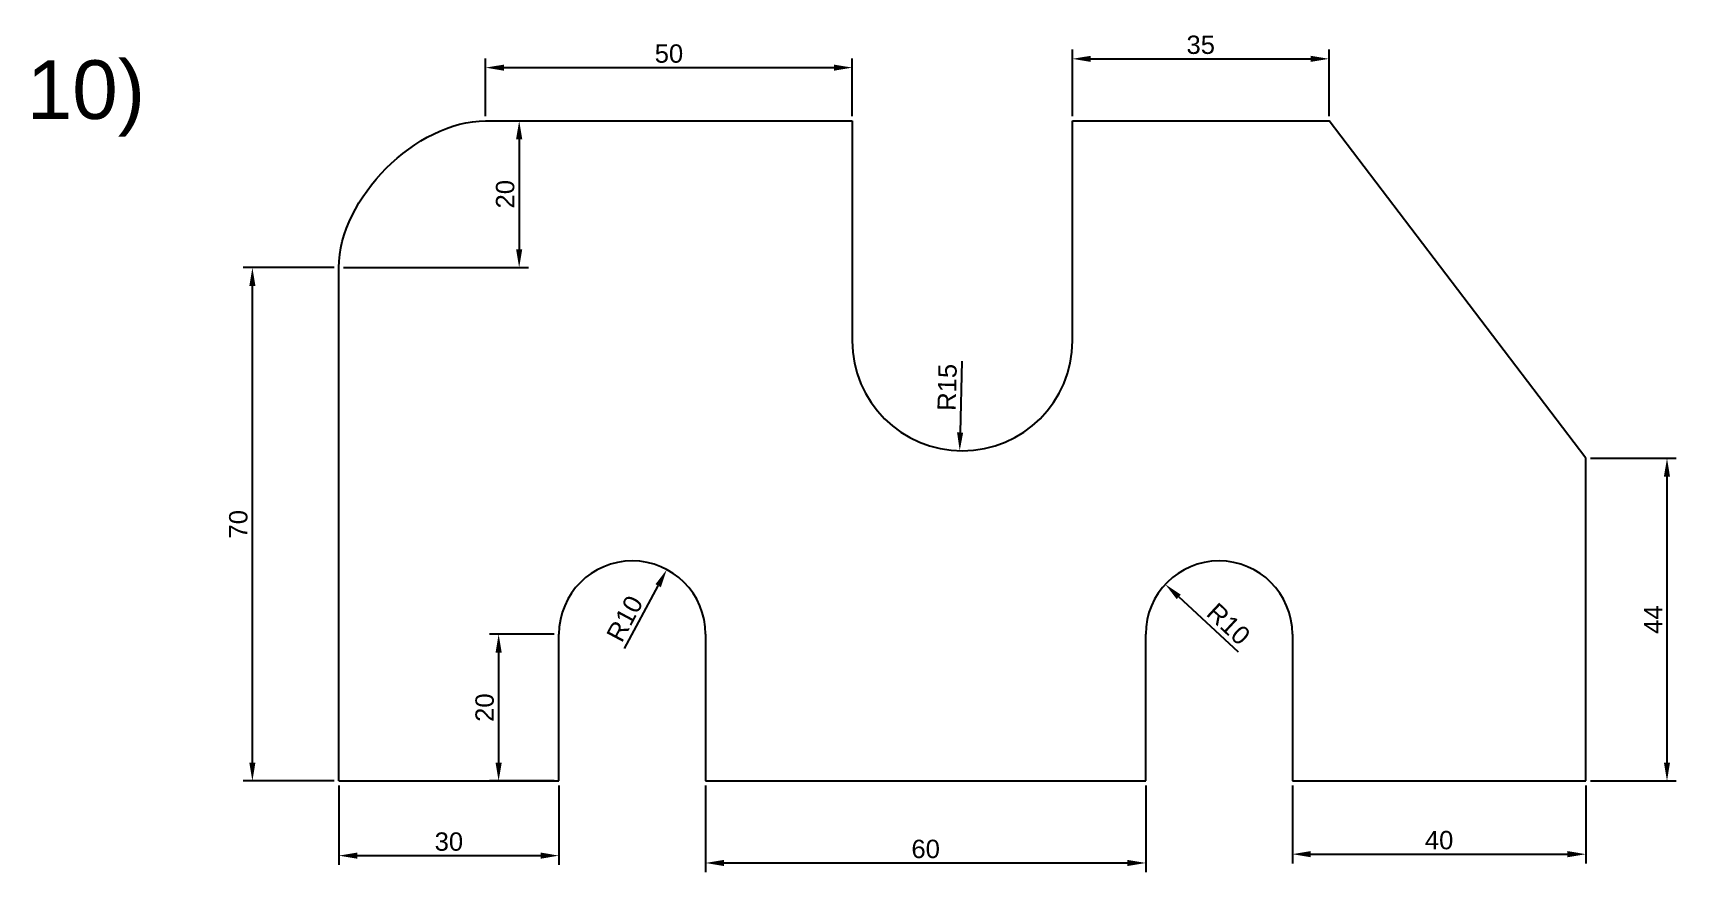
# Model space of a CAD drawing. Header units: millimetres. Extents: x 2308 to 2532, y 1888 to 2003.
import ezdxf

# ---------------------------------------------------------------- set-up
doc = ezdxf.new("R2010")
doc.units = ezdxf.units.MM
doc.styles.get("Standard").update_dxf_attribs({"font": 'arial.ttf'})
doc.dimstyles.new('ISO-25', dxfattribs={"dimtxt": 2.5, "dimasz": 2.5, "dimexe": 1.25, "dimexo": 0.625, "dimtad": 1, "dimtxsty": 'Standard', "dimcen": 2.5, "dimadec": 0, "dimazin": 0, "dimtfac": 1, "dimtmove": 0, "dimatfit": 3, "dimfxl": 1, "dimarcsym": 0})

# ---------------------------------------------------------------- blocks, each defined once
blk = doc.blocks.new('*D1')
at = {"color": 0, "lineweight": -2, "transparency": 16777216}
for p, q in [((2370.45, 1990.54), (2375.66, 1990.54)), ((2374.41, 1988.04), (2374.41, 1973.04)), ((2350.45, 1970.54), (2375.66, 1970.54))]:
    blk.add_line(p, q, dxfattribs=at)
at = {"color": 0, "transparency": 16777216}
for points in [[(2373.99, 1988.04), (2374.83, 1988.04), (2374.41, 1990.54)], [(2373.99, 1973.04), (2374.83, 1973.04), (2374.41, 1970.54)]]:
    blk.add_solid(points, dxfattribs=at)
at = {"layer": 'Defpoints', "color": 0, "transparency": 16777216}
for p in [(2369.83, 1990.54), (2349.83, 1970.54), (2374.41, 1970.54)]:
    blk.add_point(p, dxfattribs=at)
at = {"color": 0, "transparency": 16777216, "insert": (2372.51, 1980.54), "char_height": 2.5, "attachment_point": 5, "rotation": 90}
blk.add_mtext('20', dxfattribs=at)
blk = doc.blocks.new('*D2')
at = {"color": 0, "lineweight": -2, "transparency": 16777216}
blk.add_line((2388.78, 1918.59), (2393.36, 1927.16), dxfattribs=at)
at = {"color": 0, "transparency": 16777216}
blk.add_solid([(2392.99, 1927.36), (2393.73, 1926.96), (2394.54, 1929.37)], dxfattribs=at)
at = {"layer": 'Defpoints', "color": 0, "transparency": 16777216}
for p in [(2394.54, 1929.37), (2389.83, 1920.54)]:
    blk.add_point(p, dxfattribs=at)
at = {"color": 0, "transparency": 16777216, "insert": (2388.81, 1922.67), "char_height": 2.5, "attachment_point": 5, "rotation": 61.9068}
blk.add_mtext('R10', dxfattribs=at)
blk = doc.blocks.new('*D3')
at = {"color": 0, "lineweight": -2, "transparency": 16777216}
blk.add_line((2472.47, 1918.09), (2464.33, 1925.65), dxfattribs=at)
at = {"color": 0, "transparency": 16777216}
blk.add_solid([(2464.61, 1925.95), (2464.05, 1925.34), (2462.5, 1927.35)], dxfattribs=at)
at = {"layer": 'Defpoints', "color": 0, "transparency": 16777216}
for p in [(2462.5, 1927.35), (2469.83, 1920.54)]:
    blk.add_point(p, dxfattribs=at)
at = {"color": 0, "transparency": 16777216, "insert": (2471.12, 1921.94), "char_height": 2.5, "attachment_point": 5, "rotation": 317.1429}
blk.add_mtext('R10', dxfattribs=at)
blk = doc.blocks.new('*D4')
at = {"color": 0, "lineweight": -2, "transparency": 16777216}
for p, q in [((2379.2, 1920.54), (2370.36, 1920.54)), ((2371.61, 1918.04), (2371.61, 1903.04)), ((2379.2, 1900.54), (2370.36, 1900.54))]:
    blk.add_line(p, q, dxfattribs=at)
at = {"color": 0, "transparency": 16777216}
for points in [[(2371.19, 1918.04), (2372.03, 1918.04), (2371.61, 1920.54)], [(2371.19, 1903.04), (2372.03, 1903.04), (2371.61, 1900.54)]]:
    blk.add_solid(points, dxfattribs=at)
at = {"layer": 'Defpoints', "color": 0, "transparency": 16777216}
for p in [(2379.83, 1920.54), (2371.61, 1900.54), (2379.83, 1900.54)]:
    blk.add_point(p, dxfattribs=at)
at = {"color": 0, "transparency": 16777216, "insert": (2369.71, 1910.54), "char_height": 2.5, "attachment_point": 5, "rotation": 90}
blk.add_mtext('20', dxfattribs=at)
blk = doc.blocks.new('*D5')
at = {"color": 0, "lineweight": -2, "transparency": 16777216}
for p, q in [((2349.83, 1899.92), (2349.83, 1889.11)), ((2379.83, 1899.92), (2379.83, 1889.11)), ((2352.33, 1890.36), (2377.33, 1890.36))]:
    blk.add_line(p, q, dxfattribs=at)
at = {"color": 0, "transparency": 16777216}
for points in [[(2352.33, 1890.78), (2352.33, 1889.94), (2349.83, 1890.36)], [(2377.33, 1890.78), (2377.33, 1889.94), (2379.83, 1890.36)]]:
    blk.add_solid(points, dxfattribs=at)
at = {"layer": 'Defpoints', "color": 0, "transparency": 16777216}
for p in [(2349.83, 1900.54), (2379.83, 1900.54), (2379.83, 1890.36)]:
    blk.add_point(p, dxfattribs=at)
at = {"color": 0, "transparency": 16777216, "insert": (2364.83, 1892.26), "char_height": 2.5, "attachment_point": 5}
blk.add_mtext('30', dxfattribs=at)
blk = doc.blocks.new('*D6')
at = {"color": 0, "lineweight": -2, "transparency": 16777216}
for p, q in [((2349.2, 1970.54), (2336.79, 1970.54)), ((2338.04, 1903.04), (2338.04, 1968.04)), ((2349.2, 1900.54), (2336.79, 1900.54))]:
    blk.add_line(p, q, dxfattribs=at)
at = {"color": 0, "transparency": 16777216}
for points in [[(2337.62, 1968.04), (2338.45, 1968.04), (2338.04, 1970.54)], [(2337.62, 1903.04), (2338.45, 1903.04), (2338.04, 1900.54)]]:
    blk.add_solid(points, dxfattribs=at)
at = {"layer": 'Defpoints', "color": 0, "transparency": 16777216}
for p in [(2338.04, 1970.54), (2349.83, 1970.54), (2349.83, 1900.54)]:
    blk.add_point(p, dxfattribs=at)
at = {"color": 0, "transparency": 16777216, "insert": (2336.13, 1935.54), "char_height": 2.5, "attachment_point": 5, "rotation": 90}
blk.add_mtext('70', dxfattribs=at)
blk = doc.blocks.new('*D7')
at = {"color": 0, "lineweight": -2, "transparency": 16777216}
for p, q in [((2369.83, 1991.17), (2369.83, 1999.05)), ((2419.83, 1991.17), (2419.83, 1999.05)), ((2372.33, 1997.8), (2417.33, 1997.8))]:
    blk.add_line(p, q, dxfattribs=at)
at = {"color": 0, "transparency": 16777216}
for points in [[(2372.33, 1998.21), (2372.33, 1997.38), (2369.83, 1997.8)], [(2417.33, 1998.21), (2417.33, 1997.38), (2419.83, 1997.8)]]:
    blk.add_solid(points, dxfattribs=at)
at = {"layer": 'Defpoints', "color": 0, "transparency": 16777216}
for p in [(2419.83, 1997.8), (2369.83, 1990.54), (2419.83, 1990.54)]:
    blk.add_point(p, dxfattribs=at)
at = {"color": 0, "transparency": 16777216, "insert": (2394.83, 1999.7), "char_height": 2.5, "attachment_point": 5}
blk.add_mtext('50', dxfattribs=at)
blk = doc.blocks.new('*D8')
at = {"color": 0, "lineweight": -2, "transparency": 16777216}
for p, q in [((2449.83, 1991.17), (2449.83, 2000.25)), ((2452.33, 1999), (2482.33, 1999)), ((2484.83, 1991.17), (2484.83, 2000.25))]:
    blk.add_line(p, q, dxfattribs=at)
at = {"color": 0, "transparency": 16777216}
for points in [[(2452.33, 1999.41), (2452.33, 1998.58), (2449.83, 1999)], [(2482.33, 1999.41), (2482.33, 1998.58), (2484.83, 1999)]]:
    blk.add_solid(points, dxfattribs=at)
at = {"layer": 'Defpoints', "color": 0, "transparency": 16777216}
for p in [(2484.83, 1999), (2449.83, 1990.54), (2484.83, 1990.54)]:
    blk.add_point(p, dxfattribs=at)
at = {"color": 0, "transparency": 16777216, "insert": (2467.33, 2000.9), "char_height": 2.5, "attachment_point": 5}
blk.add_mtext('35', dxfattribs=at)
blk = doc.blocks.new('*D9')
at = {"color": 0, "lineweight": -2, "transparency": 16777216}
for p, q in [((2520.45, 1944.54), (2532.15, 1944.54)), ((2530.9, 1942.04), (2530.9, 1903.04)), ((2520.45, 1900.54), (2532.15, 1900.54))]:
    blk.add_line(p, q, dxfattribs=at)
at = {"color": 0, "transparency": 16777216}
for points in [[(2530.48, 1942.04), (2531.31, 1942.04), (2530.9, 1944.54)], [(2530.48, 1903.04), (2531.31, 1903.04), (2530.9, 1900.54)]]:
    blk.add_solid(points, dxfattribs=at)
at = {"layer": 'Defpoints', "color": 0, "transparency": 16777216}
for p in [(2519.83, 1944.54), (2519.83, 1900.54), (2530.9, 1900.54)]:
    blk.add_point(p, dxfattribs=at)
at = {"color": 0, "transparency": 16777216, "insert": (2529.02, 1922.54), "char_height": 2.5, "attachment_point": 5, "rotation": 90}
blk.add_mtext('44', dxfattribs=at)
blk = doc.blocks.new('*D10')
at = {"color": 0, "lineweight": -2, "transparency": 16777216}
for p, q in [((2479.83, 1899.92), (2479.83, 1889.31)), ((2519.83, 1899.92), (2519.83, 1889.31)), ((2482.33, 1890.56), (2517.33, 1890.56))]:
    blk.add_line(p, q, dxfattribs=at)
at = {"color": 0, "transparency": 16777216}
for points in [[(2482.33, 1890.98), (2482.33, 1890.14), (2479.83, 1890.56)], [(2517.33, 1890.98), (2517.33, 1890.14), (2519.83, 1890.56)]]:
    blk.add_solid(points, dxfattribs=at)
at = {"layer": 'Defpoints', "color": 0, "transparency": 16777216}
for p in [(2479.83, 1900.54), (2519.83, 1900.54), (2519.83, 1890.56)]:
    blk.add_point(p, dxfattribs=at)
at = {"color": 0, "transparency": 16777216, "insert": (2499.83, 1892.46), "char_height": 2.5, "attachment_point": 5}
blk.add_mtext('40', dxfattribs=at)
blk = doc.blocks.new('*D11')
at = {"color": 0, "lineweight": -2, "transparency": 16777216}
for p, q in [((2399.83, 1899.92), (2399.83, 1888.11)), ((2459.83, 1899.92), (2459.83, 1888.11)), ((2402.33, 1889.36), (2457.33, 1889.36))]:
    blk.add_line(p, q, dxfattribs=at)
at = {"color": 0, "transparency": 16777216}
for points in [[(2402.33, 1889.78), (2402.33, 1888.94), (2399.83, 1889.36)], [(2457.33, 1889.78), (2457.33, 1888.94), (2459.83, 1889.36)]]:
    blk.add_solid(points, dxfattribs=at)
at = {"layer": 'Defpoints', "color": 0, "transparency": 16777216}
for p in [(2399.83, 1900.54), (2459.83, 1900.54), (2459.83, 1889.36)]:
    blk.add_point(p, dxfattribs=at)
at = {"color": 0, "transparency": 16777216, "insert": (2429.83, 1891.26), "char_height": 2.5, "attachment_point": 5}
blk.add_mtext('60', dxfattribs=at)
blk = doc.blocks.new('*D12')
at = {"color": 0, "lineweight": -2, "transparency": 16777216}
blk.add_line((2434.76, 1957.79), (2434.53, 1948.05), dxfattribs=at)
at = {"color": 0, "transparency": 16777216}
blk.add_solid([(2434.11, 1948.06), (2434.94, 1948.04), (2434.47, 1945.55)], dxfattribs=at)
at = {"layer": 'Defpoints', "color": 0, "transparency": 16777216}
for p in [(2434.83, 1960.54), (2434.47, 1945.55)]:
    blk.add_point(p, dxfattribs=at)
at = {"color": 0, "transparency": 16777216, "insert": (2432.77, 1954.21), "char_height": 2.5, "attachment_point": 5, "rotation": 88.6222}
blk.add_mtext('R15', dxfattribs=at)

msp = doc.modelspace()

# ---------------------------------------------------------------- linework, layer by layer
for p, q in [((2369.827, 1990.544), (2419.827, 1990.544)), ((2419.827, 1990.544), (2419.827, 1960.544)), ((2449.827, 1960.544), (2449.827, 1990.544)), ((2449.827, 1990.544), (2484.827, 1990.544)), ((2519.827, 1944.544), (2484.827, 1990.544)), ((2349.827, 1900.544), (2349.827, 1970.544)), ((2519.827, 1900.544), (2519.827, 1944.544)), ((2379.827, 1900.544), (2379.827, 1920.544)), ((2399.827, 1920.544), (2399.827, 1900.544)), ((2459.827, 1900.544), (2459.827, 1920.544)), ((2479.827, 1920.544), (2479.827, 1900.544)), ((2349.827, 1900.544), (2379.827, 1900.544)), ((2399.827, 1900.544), (2459.827, 1900.544)), ((2479.827, 1900.544), (2519.827, 1900.544))]:
    msp.add_line(p, q)
for centre, radius, start, end in [((2434.827, 1960.544), 15, 180, 0), ((2389.827, 1920.544), 10, 0, 180), ((2469.827, 1920.544), 10, 0, 180)]:
    msp.add_arc(centre, radius, start, end)
msp.add_open_spline([(2349.827, 1970.544), (2349.827, 1979.972), (2360.399, 1990.544), (2369.827, 1990.544)], degree=3)

# ---------------------------------------------------------------- texts
at = {"insert": (2307.258, 1998.796), "char_height": 8, "attachment_point": 1}
msp.add_mtext_dynamic_manual_height_columns('10)', width=24.782, gutter_width=12.5, heights=[0], dxfattribs=at)

# ---------------------------------------------------------------- dimensions: what is measured, and where the dimension line sits
for base, p1, p2, picture, middle in [((2419.827, 1997.798), (2369.827, 1990.544), (2419.827, 1990.544), '*D7', (2394.827, 1999.699)), ((2484.827, 1998.996), (2449.827, 1990.544), (2484.827, 1990.544), '*D8', (2467.327, 2000.898)), ((2379.827, 1890.359), (2349.827, 1900.544), (2379.827, 1900.544), '*D5', (2364.827, 1892.261)), ((2459.827, 1889.361), (2399.827, 1900.544), (2459.827, 1900.544), '*D11', (2429.827, 1891.262)), ((2519.827, 1890.559), (2479.827, 1900.544), (2519.827, 1900.544), '*D10', (2499.827, 1892.46))]:
    dim = msp.add_linear_dim(base=base, p1=p1, p2=p2, dimstyle='ISO-25')
    dim.commit()
    dim.dimension.update_dxf_attribs({"geometry": picture, "text_midpoint": middle})
for base, p1, p2, picture, middle in [((2374.409, 1970.544), (2369.827, 1990.544), (2349.827, 1970.544), '*D1', (2372.508, 1980.544)), ((2338.035, 1970.544), (2349.827, 1900.544), (2349.827, 1970.544), '*D6', (2336.134, 1935.544)), ((2530.895, 1900.544), (2519.827, 1944.544), (2519.827, 1900.544), '*D9', (2529.02, 1922.544)), ((2371.611, 1900.544), (2379.827, 1920.544), (2379.827, 1900.544), '*D4', (2369.71, 1910.544))]:
    dim = msp.add_linear_dim(base=base, p1=p1, p2=p2, angle=90, dimstyle='ISO-25')
    dim.commit()
    dim.dimension.update_dxf_attribs({"geometry": picture, "text_midpoint": middle})
for center, mpoint, picture, middle in [((2434.827, 1960.544), (2434.466, 1945.548), '*D12', (2434.674, 1954.167)), ((2389.827, 1920.544), (2394.536, 1929.366), '*D2', (2390.483, 1921.772)), ((2469.827, 1920.544), (2462.496, 1927.346), '*D3', (2469.827, 1920.544))]:
    dim = msp.add_radius_dim(center=center, mpoint=mpoint, dimstyle='ISO-25')
    dim.commit()
    dim.dimension.update_dxf_attribs({"geometry": picture, "text_midpoint": middle, "dimtype": 164})

doc.saveas('drawing.dxf')
